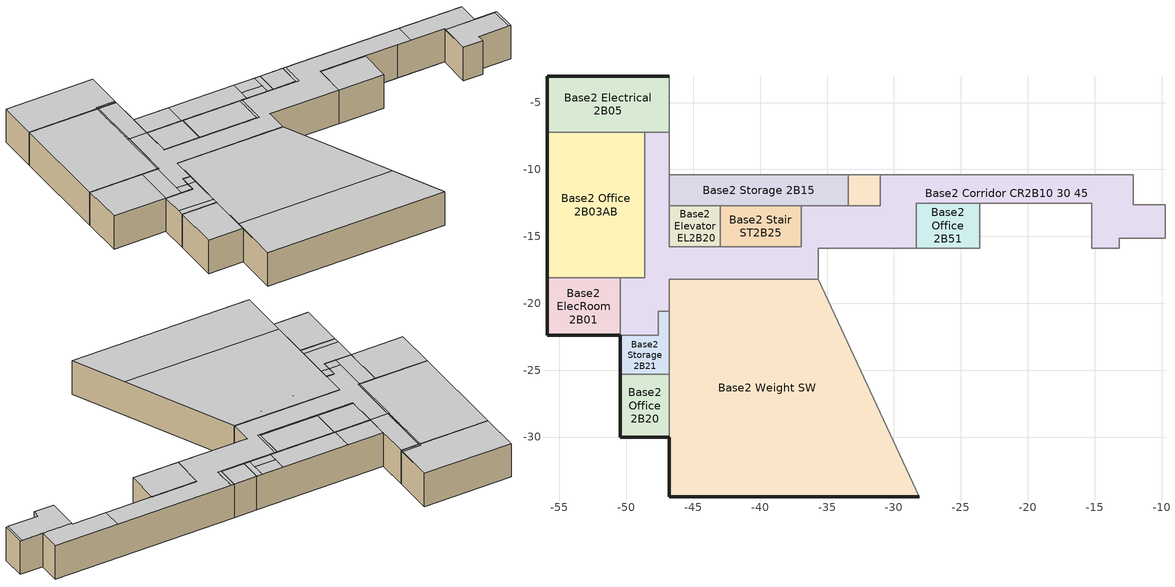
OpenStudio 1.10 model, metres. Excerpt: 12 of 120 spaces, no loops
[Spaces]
Base2 Weight SW
 floor adiabatic (Interior Floor): -35.64,-18.21 -28.11,-34.45 -46.79,-34.45 -46.79,-18.21 z-8.23
 wall to Base2 Weight 2B55 1B50: -28.11,-34.45 -35.64,-18.21 z-8.23:-4.5
 wall ground (Surface 3 C-Factor Construction): -46.79,-34.45 -28.11,-34.45 z-8.23:-4.5
 wall ground (Surface 4 C-Factor Construction): -46.79,-30.02 -46.79,-34.45 z-8.23:-4.5
 wall to Base2 Office 2B20: -46.79,-25.3 -46.79,-30.02 z-8.23:-4.5
 wall to Base2 Storage 2B21: -46.79,-20.6 -46.79,-25.3 z-8.23:-4.5
 wall to Base2 Corridor CR2B10 30 45: -35.64,-18.21 -46.79,-18.21 -46.79,-20.6 z-8.23:-4.5
 ceiling to Base1 LockerPlayer 1B23 1B25 1B26 RR1B15: -30.56,-29.16 -35.64,-18.21 -46.79,-18.21 -46.79,-29.16 z-4.5
 ceiling to Base1 Restroom 1B21 1B28 RR1B22 RR1B27: -28.11,-34.45 -30.56,-29.16 -46.79,-29.16 -46.79,-34.45 z-4.5
 ceiling to Base1 Corridor CR1B05 25 55: -41.14,-19.54 -41.14,-18.21 -42.68,-18.21 -42.68,-19.54 z-4.5; -36.93,-18.93 -36.93,-18.21 -38.91,-18.21 -38.91,-18.93 z-4.5
Base2 Office 2B20
 floor adiabatic (Interior Floor): -46.79,-25.3 -46.79,-30.02 -50.44,-30.02 -50.44,-25.3 z-8.23
 wall ground (Surface 45 C-Factor Construction): -50.44,-25.3 -50.44,-30.02 z-8.23:-4.5
 wall to Base2 Storage 2B21: -46.79,-25.3 -50.44,-25.3 z-8.23:-4.5
 wall ground (Surface 48 C-Factor Construction): -50.44,-30.02 -46.79,-30.02 z-8.23:-4.5
 ceiling to Base1 Vestibule 1B20: -46.79,-30.02 -46.79,-25.3 -50.44,-25.3 -50.44,-30.02 z-4.5
Base2 Storage 2B21
 floor adiabatic (Interior Floor): -46.79,-20.6 -46.79,-25.3 -50.44,-25.3 -50.44,-22.4 -47.61,-22.4 -47.61,-20.6 z-8.23
 wall ground (Surface 62 C-Factor Construction): -50.44,-22.4 -50.44,-25.3 z-8.23:-4.5
 wall to Base2 Corridor CR2B10 30 45: -46.79,-20.6 -47.61,-20.6 -47.61,-22.4 -50.44,-22.4 z-8.23:-4.5
 ceiling to Base1 Vestibule 1B20: -46.79,-25.3 -46.79,-24.73 -50.44,-24.73 -50.44,-25.3 z-4.5
 ceiling to Base1 Corridor CR1B05 25 55: -46.79,-21.53 -46.79,-20.6 -47.61,-20.6 -47.61,-21.53 z-4.5
 ceiling to Base1 Vestibule W: -46.79,-24.73 -46.79,-21.53 -47.61,-21.53 -47.61,-22.4 -50.44,-22.4 -50.44,-24.73 z-4.5
Base2 ElecRoom 2B01
 floor adiabatic (Interior Floor): -50.44,-18.08 -50.44,-22.4 -55.93,-22.4 -55.93,-18.08 z-8.23
 wall to Base2 Office 2B03AB: -50.44,-18.08 -55.93,-18.08 z-8.23:-4.5
 wall to Base2 Corridor CR2B10 30 45: -50.44,-22.4 -50.44,-18.08 z-8.23:-4.5
 wall ground (Surface 70 C-Factor Construction): -55.93,-22.4 -50.44,-22.4 z-8.23:-4.5
 wall ground (Surface 71 C-Factor Construction): -55.93,-18.08 -55.93,-22.4 z-8.23:-4.5
 ceiling to Base1 Storage 1B06: -50.44,-22.4 -50.44,-18.08 -55.93,-18.08 -55.93,-22.4 z-4.5
Base2 Corridor CR2B10 30 45
 floor adiabatic (Interior Floor): -46.79,-7.23 -46.79,-15.79 -36.95,-15.79 -36.95,-12.73 -31.02,-12.73 -31.02,-10.39 -12.12,-10.39 -12.12,-12.63 -9.74,-12.63 -9.74,-15.15 -13.16,-15.15 -13.16,-15.9 -15.21,-15.9 -15.21,-12.51 -28.35,-12.51 -28.35,-15.9 -35.64,-15.9 -35.64,-18.21 -46.79,-18.21 -46.79,-20.6 -47.61,-20.6 -47.61,-22.4 -50.44,-22.4 -50.44,-18.08 -48.64,-18.08 -48.64,-7.23 z-8.23
 wall to Base2 Weight 2B55 1B50: -15.21,-15.9 -13.16,-15.9 / -35.64,-18.21 -35.64,-15.9 -28.35,-15.9 z-8.23:-4.5
 wall to Base2 Break 2B54: -20.12,-12.51 -15.21,-12.51 -15.21,-15.9 z-8.23:-4.5
 wall to Base2 Office 2B53: -23.6,-12.51 -20.12,-12.51 z-8.23:-4.5
 wall to Base2 Office 2B51: -28.35,-15.9 -28.35,-12.51 -23.6,-12.51 z-8.23:-4.5
 wall to Base2 Office 2B03AB: -48.64,-7.23 -48.64,-18.08 -50.44,-18.08 z-8.23:-4.5
 wall to Base2 Electrical 2B05: -46.79,-7.23 -48.64,-7.23 z-8.23:-4.5
 wall to Base2 Storage Perimeter N: -46.79,-10.39 -46.79,-7.23 / -12.12,-10.39 -31.02,-10.39 z-8.23:-4.5
 wall to Base2 Storage 2B15: -46.79,-12.73 -46.79,-10.39 / -33.43,-12.73 -36.95,-12.73 z-8.23:-4.5
 wall to Base2 Elevator EL2B20: -42.98,-15.79 -46.79,-15.79 -46.79,-12.73 z-8.23:-4.5
 wall to Base2 Stair ST2B25: -36.95,-12.73 -36.95,-15.79 -42.98,-15.79 z-8.23:-4.5
 wall to Base2 Elevator EL2B45: -31.02,-10.39 -31.02,-12.73 -33.43,-12.73 z-8.23:-4.5
 wall to Base2 Electrical 2B70: -9.74,-12.63 -12.12,-12.63 -12.12,-10.39 z-8.23:-4.5
 wall to Base2 MechRoom 2B75: -9.74,-15.15 -9.74,-12.63 z-8.23:-4.5
 wall to Base2 Restroom 2B55: -13.16,-15.9 -13.16,-15.15 -9.74,-15.15 z-8.23:-4.5
 ceiling to Base1 Restroom RR1B30: -46.79,-12.74 -46.79,-7.23 -48.64,-7.23 -48.64,-12.74 z-4.5
 ceiling to Base1 Stair ST1B65: -11.97,-12.67 -11.97,-12.63 -12.12,-12.63 -12.12,-10.39 -18.72,-10.39 -18.72,-12.51 -15.21,-12.51 -15.21,-12.67 z-4.5
 ceiling to Base1 Vestibule W: -47.61,-22.4 -47.61,-21.53 -48.79,-21.53 -48.79,-22.4 z-4.5
 ceiling to Base1 Corridor CR1B60 80 85: -13.16,-15.9 -13.16,-15.15 -9.98,-15.15 -9.98,-12.67 -15.21,-12.67 -15.21,-15.9 z-4.5
 ceiling to Base1 Elevator EL1B20: -43.06,-15.84 -43.06,-15.79 -46.79,-15.79 -46.79,-15.84 z-4.5
 ceiling to Base1 Stair ST1B25: -36.73,-15.84 -36.73,-12.74 -36.95,-12.74 -36.95,-15.79 -43.06,-15.79 -43.06,-15.84 z-4.5
 ceiling to Base1 Corridor CR1B05 25 55: -47.61,-21.53 -47.61,-20.6 -46.79,-20.6 -46.79,-18.21 -35.64,-18.21 -35.64,-15.9 -28.35,-15.9 -28.35,-12.51 -18.72,-12.51 -18.72,-10.39 -30.71,-10.39 -30.71,-12.75 -34.01,-12.75 -34.01,-12.73 -36.22,-12.73 -36.73,-12.74 -36.73,-15.84 -46.79,-15.84 -46.79,-12.74 -48.64,-12.74 -48.64,-18.08 -48.79,-18.08 -48.79,-21.53 z-4.5
 ceiling to Base1 Lounge 1B70: -9.98,-12.67 -9.98,-12.63 -11.97,-12.63 -11.97,-12.67 z-4.5
 ceiling to Base1 Elevator EL1B45: -30.71,-12.75 -30.71,-10.39 -31.02,-10.39 -31.02,-12.73 -34.01,-12.73 -34.01,-12.75 z-4.5
 ceiling to Base1 LockerPlayer 1B75 82-84: -9.74,-15.15 -9.74,-12.63 -9.98,-12.63 -9.98,-15.15 z-4.5
 ceiling to Base1 Storage 1B06: -48.79,-22.4 -48.79,-18.08 -50.44,-18.08 -50.44,-22.4 z-4.5
Base2 Office 2B03AB
 floor adiabatic (Interior Floor): -48.64,-7.23 -48.64,-18.08 -55.93,-18.08 -55.93,-7.23 z-8.23
 wall ground (Surface 143 C-Factor Construction): -55.93,-7.23 -55.93,-18.08 z-8.23:-4.5
 wall to Base2 Electrical 2B05: -48.64,-7.23 -55.93,-7.23 z-8.23:-4.5
 ceiling to Base1 Corridor CR1B05 25 55: -48.64,-18.08 -48.64,-12.74 -48.79,-12.74 -48.79,-18.08 z-4.5
 ceiling to Base1 Storage 1B06: -48.79,-18.08 -48.79,-7.23 -55.93,-7.23 -55.93,-18.08 z-4.5
 ceiling to Base1 Restroom RR1B30: -48.64,-12.74 -48.64,-7.23 -48.79,-7.23 -48.79,-12.74 z-4.5
Base2 Office 2B51
 floor adiabatic (Interior Floor): -23.6,-12.51 -23.6,-15.9 -28.35,-15.9 -28.35,-12.51 z-8.23
 wall to Base2 Office 2B53: -23.6,-15.9 -23.6,-12.51 z-8.23:-4.5
 wall to Base2 Weight 2B55 1B50: -28.35,-15.9 -23.6,-15.9 z-8.23:-4.5
 ceiling to Base1 Corridor CR1B05 25 55: -23.6,-15.9 -23.6,-12.51 -28.35,-12.51 -28.35,-15.9 z-4.5
Base2 Elevator EL2B20
 floor adiabatic (Interior Floor): -42.98,-12.73 -42.98,-15.79 -46.79,-15.79 -46.79,-12.73 z-8.23
 wall to Base2 Storage 2B15: -42.98,-12.73 -46.79,-12.73 z-8.23:-4.5
 wall to Base2 Stair ST2B25: -42.98,-15.79 -42.98,-12.73 z-8.23:-4.5
 ceiling to Base1 LockerOther 1B30: -43.06,-12.74 -42.98,-12.74 -42.98,-12.73 -43.06,-12.73 z-4.5
 ceiling to Base1 Elevator EL1B20: -43.06,-15.79 -43.06,-12.74 -46.79,-12.74 -46.79,-15.79 z-4.5
 ceiling to Base1 Stair ST1B25: -42.98,-15.79 -42.98,-12.74 -43.06,-12.74 -43.06,-15.79 z-4.5
 ceiling to Base1 Restroom RR1B30: -43.06,-12.74 -43.06,-12.73 -46.79,-12.73 -46.79,-12.74 z-4.5
Base2 Stair ST2B25
 floor adiabatic (Interior Floor): -42.98,-12.73 -36.95,-12.73 -36.95,-15.79 -42.98,-15.79 z-8.23
 wall to Base2 Storage 2B15: -36.95,-12.73 -42.98,-12.73 z-8.23:-4.5
 ceiling to Base1 LockerOther 1B30: -42.98,-12.74 -36.95,-12.74 -36.95,-12.73 -42.98,-12.73 z-4.5
 ceiling to Base1 Stair ST1B25: -36.95,-15.79 -36.95,-12.74 -42.98,-12.74 -42.98,-15.79 z-4.5
Base2 Storage 2B15
 floor adiabatic (Interior Floor): -33.43,-10.39 -33.43,-12.73 -46.79,-12.73 -46.79,-10.39 z-8.23
 wall to Base2 Storage Perimeter N: -33.43,-10.39 -46.79,-10.39 z-8.23:-4.5
 wall to Base2 Elevator EL2B45: -33.43,-12.73 -33.43,-10.39 z-8.23:-4.5
 ceiling to Base1 LockerOther 1B30: -36.22,-12.73 -36.22,-10.39 -43.06,-10.39 -43.06,-12.73 z-4.5
 ceiling to Base1 Elevator EL1B45: -34.01,-12.73 -33.43,-12.73 -33.43,-10.39 -34.01,-10.39 z-4.5
 ceiling to Base1 Storage 1B38: -34.01,-11.76 -34.01,-10.39 -36.22,-10.39 -36.22,-11.76 z-4.5
 ceiling to Base1 Restroom RR1B30: -43.06,-12.73 -43.06,-10.39 -46.79,-10.39 -46.79,-12.73 z-4.5
 ceiling to Base1 Corridor CR1B05 25 55: -36.22,-12.73 -34.01,-12.73 -34.01,-11.76 -36.22,-11.76 z-4.5
Base2 Elevator EL2B45
 floor adiabatic (Interior Floor): -31.02,-10.39 -31.02,-12.73 -33.43,-12.73 -33.43,-10.39 z-8.23
 wall to Base2 Storage Perimeter N: -31.02,-10.39 -33.43,-10.39 z-8.23:-4.5
 ceiling to Base1 Elevator EL1B45: -31.02,-12.73 -31.02,-10.39 -33.43,-10.39 -33.43,-12.73 z-4.5
Base2 Electrical 2B05
 floor adiabatic (Interior Floor): -46.79,-3.05 -46.79,-7.23 -55.93,-7.23 -55.93,-3.05 z-8.23
 wall ground (Surface 218 C-Factor Construction): -55.93,-3.05 -55.93,-7.23 z-8.23:-4.5
 wall ground (Surface 219 C-Factor Construction): -46.79,-3.05 -55.93,-3.05 z-8.23:-4.5
 wall to Base2 Storage Perimeter N: -46.79,-7.23 -46.79,-3.05 z-8.23:-4.5
 ceiling to Base1 Storage 1B06: -48.79,-7.23 -48.79,-7 -46.79,-7 -46.79,-3.05 -55.93,-3.05 -55.93,-7.23 z-4.5
 ceiling to Base1 Restroom RR1B30: -46.79,-7.23 -46.79,-7 -48.79,-7 -48.79,-7.23 z-4.5
[Building]
Dal_Ward: North Axis {deg}=0; Default Construction Set=CU Dal Ward Existing Constructions
[ClimateZones]
Climate Zone Institution Name 1=ASHRAE; Climate Zone Document Name 1=ANSI/ASHRAE Standard 169; Climate Zone Document Year 1=2006; Climate Zone Institution Name 2=CEC; Climate Zone Document Name 2=California Climate Zone Descriptions; Climate Zone Document Year 2=1995
[Site]
Broomfield Jeffco  Boulder   S: Latitude {deg}=40.13; Longitude {deg}=-105.24; Time Zone {hr}=-7; Elevation {m}=1689
[SizingPeriod:DesignDay] Barometric Pressure {Pa}=83011; Sky Clearness=0; Rain Indicator=0; Snow Indicator=0; Day of Month=21; Daylight Saving Time Indicator=0; Dry-Bulb Temperature Range Modifier Type=DefaultMultipliers
Name | Maximum Dry-Bulb Temperature {C} | Daily Dry-Bulb Temperature Range {deltaC} | Humidity Indicating Conditions at Maximum Dry-Bulb {BasedOnField A3} | Wind Speed {m/s} | Wind Direction {deg} | Month | Day Type | Humidity Indicating Type | Solar Model Indicator | ASHRAE Taub | ASHRAE Taud
Denver Intl Ap Ann Clg .4% Condns DB=>MWB | 34.6 | 15.2 | 15.7 | 4.2 | 80 | 7 | SummerDesignDay | Wetbulb | ASHRAETau | 0.424 | 2.012
Denver Intl Ap Ann Clg .4% Condns WB=>MDB | 27.3 | 15.2 | 18.3 | 4.2 | 80 | 7 | SummerDesignDay | Wetbulb | ASHRAETau | 0.424 | 2.012
Denver Intl Ap Ann Clg .4% Condns Enth=>MDB | 27 | 15.2 | 58300 | 4.2 | 80 | 7 | SummerDesignDay | Enthalpy | ASHRAETau | 0.424 | 2.012
Denver Intl Ap Ann Clg .4% Condns DP=>MDB | 19.9 | 15.2 | 16 | 4.2 | 80 | 7 | SummerDesignDay | Dewpoint | ASHRAETau | 0.424 | 2.012
Denver Intl Ap Ann Htg Wind 99.6% Condns WS=>MCDB | 1.8 | 0 | 1.8 | 14.1 | 160 | 12 | WinterDesignDay | Wetbulb | ASHRAEClearSky
Denver Intl Ap Ann Hum_n 99.6% Condns DP=>MCDB | -11.7 | 0 | -21.5 | 3.3 | 160 | 12 | WinterDesignDay | Dewpoint | ASHRAEClearSky
Denver Intl Ap Ann Htg 99.6% Condns DB | -17.4 | 0 | -17.4 | 3.3 | 160 | 12 | WinterDesignDay | Wetbulb | ASHRAEClearSky
[Construction]
ExtSlabCarpet 4in ClimateZone 1-8: MAT-CC05 4 HW CONCRETE, CP02 CARPET PAD
Interior Floor: F16 Acoustic tile, F05 Ceiling air space resistance, M11 100mm lightweight concrete
Interior Wall: G01a 19mm gypsum board, F04 Wall air space resistance, G01a 19mm gypsum board
Interior Ceiling: M11 100mm lightweight concrete, F05 Ceiling air space resistance, F16 Acoustic tile
Interior Window: Clear 3mm
Interior Door; Interior Partition: G05 25mm wood
Dal Ward Existing Roof: Clay Roof Tile - Lightweight Concrete - 1 in. - 80 lb/ft3, Metal Decking, Steel Roof Joists with R-30 Batt Insulation, Gypsum Board - 5/8 in.
Dal Ward Existing Exterior Wall: Sandstone - 4 in. - 120 lb/ft3, Gypsum Board - 5/8 in., Extruded Polystyrene Insulation Board - 1 in., Steel-Framed - 8 in. Studs - 16 in. OC - R-19 Cavity Insulation, Gypsum Board - 5/8 in.
Dal Ward Existing Glazing - U-0.55/SHGC-0.35/VLT-0.44: Dal Ward Existing Glazing - U-0.55/SHGC-0.35/VLT-0.44
Dal Ward Existing Glazing - U-0.55/SHGC-0.55/VLT-0.70: Dal Ward Existing Glazing - U-0.55/SHGC-0.55/VLT-0.70
Dal Ward Existing Glazing - U-0.80/SHGC-0.55/VLT-0.70: Dal Ward Existing Glazing - U-0.80/SHGC-0.55/VLT-0.70
[Material]
Name | Roughness | Thickness {m} | Conductivity {W/m-K} | Density {kg/m3} | Specific Heat {J/kg-K} | Thermal Absorptance | Solar Absorptance | Visible Absorptance
MAT-CC05 4 HW CONCRETE | Rough | 0.1016 | 1.311 | 2240 | 836.8 | 0.9 | 0.85 | 0.85
Metal Decking | MediumSmooth | 0.0015 | 45.006 | 7680 | 418.4 | 0.9 | 0.6 | 0.6
F16 Acoustic tile | MediumSmooth | 0.0191 | 0.06 | 368 | 590 | 0.9 | 0.3 | 0.3
M11 100mm lightweight concrete | MediumRough | 0.1016 | 0.53 | 1280 | 840 | 0.9 | 0.5 | 0.5
G01a 19mm gypsum board | MediumSmooth | 0.019 | 0.16 | 800 | 1090 | 0.9 | 0.4 | 0.4
G05 25mm wood | MediumSmooth | 0.0254 | 0.15 | 608 | 1630 | 0.9 | 0.5 | 0.5
Clay Roof Tile - Lightweight Concrete - 1 in. - 80 lb/ft3 | MediumRough | 0.0254 | 0.53 | 1281.48 | 840
Gypsum Board - 5/8 in. | MediumSmooth | 0.015875 | 0.16 | 800 | 1090
Sandstone - 4 in. - 120 lb/ft3 | MediumRough | 0.1016 | 1.9 | 1922.22 | 790
Steel-Framed - 8 in. Studs - 16 in. OC - R-19 Cavity Insulation | Smooth | 0.2032 | 0.192299 | 69.5201 | 628.02
[Material:NoMass]
CP02 CARPET PAD: Roughness=Smooth; Thermal Resistance {m2-K/W}=0.1; Thermal Absorptance=0.9; Solar Absorptance=0.8; Visible Absorptance=0.8
[Material:AirGap]
Name | Thermal Resistance {m2-K/W}
F05 Ceiling air space resistance | 0.18
F04 Wall air space resistance | 0.15
Extruded Polystyrene Insulation Board - 1 in. | 0.880551
Steel Roof Joists with R-30 Batt Insulation | 2.64165
[WindowMaterial:Glazing]
Clear 3mm: Optical Data Type=SpectralAverage; Thickness {m}=0.003; Solar Transmittance at Normal Incidence=0.837; Front Side Solar Reflectance at Normal Incidence=0.075; Back Side Solar Reflectance at Normal Incidence=0; Visible Transmittance at Normal Incidence=0.898; Front Side Visible Reflectance at Normal Incidence=0.081; Back Side Visible Reflectance at Normal Incidence=0; Infrared Transmittance at Normal Incidence=0; Front Side Infrared Hemispherical Emissivity=0.84; Back Side Infrared Hemispherical Emissivity=0.84; Conductivity {W/m-K}=0.9; Dirt Correction Factor for Solar and Visible Transmittance=1; Solar Diffusing=No
[DefaultConstructionSet]
CU Dal Ward Existing Constructions: Default Exterior Surface Constructions=Default Surface Constructions 13; Default Interior Surface Constructions=Default Surface Constructions 14; Default Ground Contact Surface Constructions=Default Surface Constructions 15; Default Exterior SubSurface Constructions=Default Sub Surface Constructions 9; Default Interior SubSurface Constructions=Default Sub Surface Constructions 10; Interior Partition Construction=Interior Partition
[DefaultSurfaceConstructions]
Name | Floor Construction | Wall Construction | Roof Ceiling Construction
Default Surface Constructions 13 | ExtSlabCarpet 4in ClimateZone 1-8 | Dal Ward Existing Exterior Wall | Dal Ward Existing Roof
Default Surface Constructions 14 | Interior Floor | Interior Wall | Interior Ceiling
Default Surface Constructions 15 | ExtSlabCarpet 4in ClimateZone 1-8 | ExtSlabCarpet 4in ClimateZone 1-8 | ExtSlabCarpet 4in ClimateZone 1-8
[DefaultSubSurfaceConstructions]
Name | Fixed Window Construction | Operable Window Construction | Glass Door Construction | Tubular Daylight Dome Construction | Tubular Daylight Diffuser Construction | Door Construction
Default Sub Surface Constructions 9 | Dal Ward Existing Glazing - U-0.55/SHGC-0.55/VLT-0.70 | Dal Ward Existing Glazing - U-0.55/SHGC-0.35/VLT-0.44 | Dal Ward Existing Glazing - U-0.80/SHGC-0.55/VLT-0.70 | Interior Window | Interior Window
Default Sub Surface Constructions 10 | Interior Window | Interior Window |  |  |  | Interior Door
[WindowMaterial:SimpleGlazingSystem]
Name | U-Factor {W/m2-K} | Solar Heat Gain Coefficient | Visible Transmittance
Dal Ward Existing Glazing - U-0.80/SHGC-0.55/VLT-0.70 | 4.54261 | 0.55 | 0.7
Dal Ward Existing Glazing - U-0.55/SHGC-0.35/VLT-0.44 | 3.12304 | 0.35 | 0.44
Dal Ward Existing Glazing - U-0.55/SHGC-0.55/VLT-0.70 | 3.12304 | 0.55 | 0.7
[Construction:CfactorUndergroundWall] C-Factor {W/m2-K}=0.647322; Height {m}=8.2296
Surface 70 C-Factor Construction; Surface 71 C-Factor Construction; Surface 3 C-Factor Construction; Surface 4 C-Factor Construction; Surface 45 C-Factor Construction; Surface 48 C-Factor Construction; Surface 62 C-Factor Construction; Surface 143 C-Factor Construction; Surface 218 C-Factor Construction; Surface 219 C-Factor Construction
[BuildingStory]
Base2: Nominal Z Coordinate {m}=0; Nominal Floor to Floor Height {m}=3.7338
[Space] Building Story=Base2
Name | Space Type | Thermal Zone
Base2 Weight SW | 90.1-2007 - Dal_Ward - Weight - NoVentilation | Base2 Weight SW
Base2 Office 2B20 | 90.1-2007 - Dal_Ward - ClosedOffice - AHU-1 | Base2 Office 2B20 21
Base2 Storage 2B21 | 90.1-2007 - Dal_Ward - Storage - AHU-1 | Base2 Office 2B20 21
Base2 ElecRoom 2B01; Base2 Electrical 2B05 | 90.1-2007 - Dal_Ward - ElecRoom - AHU-1 - ExistingLPD | Base2 Office Perimeter W
Base2 Corridor CR2B10 30 45 | 90.1-2007 - Dal_Ward - Corridor - AHU-1 | Base2 Corridor
Base2 Office 2B03AB | 90.1-2007 - Dal_Ward - ClosedOffice - AHU-1 | Base2 Office Perimeter W
Base2 Office 2B51 | 90.1-2007 - Dal_Ward - ClosedOffice - AHU-1 | Base2 Office 2B51
Base2 Elevator EL2B20 |  | Base2 Elevator EL2B20
Base2 Stair ST2B25 | 90.1-2007 - Dal_Ward - Stair - AHU-1 - ExistingLPD | Base2 Corridor
Base2 Storage 2B15 | 90.1-2007 - Dal_Ward - Storage - AHU-1 - ExistingLPD | Base2 Storage 2B15
Base2 Elevator EL2B45 |  | Base2 Elevator EL2B45
[ThermalZone] Use Ideal Air Loads=No
Name | Thermostat
Base2 Corridor | Base2 Corridor Thermostat
Base2 Office Perimeter W | Base2 Office Perimeter W Thermostat
Base2 Office 2B20 21 | Base2 Office 2B20 21 Thermostat
Base2 Office 2B51 | Base2 Office 2B51 Thermostat
Base2 Elevator EL2B20; Base2 Elevator EL2B45
Base2 Weight SW | Base2 Weight SW Thermostat
Base2 Storage 2B15 | Base2 Storage 2B15 Thermostat
[Sizing:Zone] Zone Cooling Design Supply Air Temperature {C}=14; Zone Heating Design Supply Air Temperature {C}=40; Zone Cooling Design Supply Air Humidity Ratio {kg-H2O/kg-air}=0.0085; Zone Heating Design Supply Air Humidity Ratio {kg-H2O/kg-air}=0.008; Cooling Design Air Flow Method=DesignDay; Heating Design Air Flow Method=DesignDay
Base2 Elevator EL2B20; Base2 Elevator EL2B45
[People:Definition] Number of People Calculation Method=People/Area; Fraction Radiant=0.3
Name | People per Space Floor Area {person/m2}
90.1-2007 - Office - ClosedOffice People Definition | 0.0511286
90.1-2007 - Office - Corridor People Definition | 0.0107639
90.1-2007 - CU - Weight People Definition | 0.107639
[ElectricEquipment:Definition] Design Level Calculation Method=Watts/Area
Name | Watts per Space Floor Area {W/m2}
90.1-2007 - CU Office - ClosedOffice Electric Equipment Definition | 10.7639
90.1-2007 - Noresco - Corridor Electric Equipment Definition | 0
90.1-2007 - Noresco - ElecRoom Electric Equipment Definition | 53.8196
90.1-2007 - CU - Weight Electric Equipment Definition | 1.61459
[DefaultScheduleSet] Infiltration Schedule=Dal_Ward Infiltration Schedule
Name | Number of People Schedule | People Activity Level Schedule | Lighting Schedule | Electric Equipment Schedule | Gas Equipment Schedule
90.1-2007 - Dal_Ward - ElecRoom Schedule Set | Dal_Ward ElecRoom Occupancy Schedule | Dal_Ward Activity Schedule | Dal_Ward ElecRoom Lighting Schedule | Dal_Ward ElecRoom Equipment Schedule | Dal_Ward ElecRoom Equipment Schedule
90.1-2007 - Dal_Ward - Storage Schedule Set | Dal_Ward Storage Occupancy Schedule | Dal_Ward Activity Schedule | Dal_Ward Storage Lighting Schedule | Dal_Ward Storage Equipment Schedule | Dal_Ward Storage Equipment Schedule
90.1-2007 - Dal_Ward - Corridor Schedule Set | Dal_Ward Corridor Occupancy Schedule | Dal_Ward Activity Schedule | Dal_Ward Corridor Lighting Schedule | Dal_Ward Corridor Equipment Schedule | Dal_Ward Corridor Equipment Schedule
90.1-2007 - Dal_Ward - Stair Schedule Set | Dal_Ward Stair Occupancy Schedule | Dal_Ward Activity Schedule | Dal_Ward Stair Lighting Schedule | Dal_Ward Stair Equipment Schedule | Dal_Ward Stair Equipment Schedule
90.1-2007 - Dal_Ward - ClosedOffice Schedule Set | Dal_Ward ClosedOffice Occupancy Schedule | Dal_Ward Activity Schedule | Dal_Ward ClosedOffice Lighting Schedule | Dal_Ward ClosedOffice Equipment Schedule | Dal_Ward ClosedOffice Equipment Schedule
90.1-2007 - Dal_Ward - Weight Schedule Set | Dal_Ward Weight Occupancy Schedule | Dal_Ward Weight Activity Schedule | Dal_Ward Weight Lighting Schedule | Dal_Ward Weight Equipment Schedule | Dal_Ward Weight Equipment Schedule
[SpaceType]
Name | Default Schedule Set | Design Specification Outdoor Air Object | Standards Building Type | Standards Space Type
90.1-2007 - Dal_Ward - ClosedOffice - AHU-1 | 90.1-2007 - Dal_Ward - ClosedOffice Schedule Set | 90.1-2007 - CU - ClosedOffice Ventilation - AHU-1 | Office | ClosedOffice
90.1-2007 - Dal_Ward - Storage - AHU-1; 90.1-2007 - Dal_Ward - Storage - AHU-1 - ExistingLPD | 90.1-2007 - Dal_Ward - Storage Schedule Set | 90.1-2007 - Office - Storage Ventilation - AHU-1 | Office | Storage
90.1-2007 - Dal_Ward - Corridor - AHU-1 | 90.1-2007 - Dal_Ward - Corridor Schedule Set | 90.1-2007 - Office - Corridor Ventilation - AHU-1 | Office | Corridor
90.1-2007 - Dal_Ward - Weight - NoVentilation | 90.1-2007 - Dal_Ward - Weight Schedule Set | 90.1-2007 - CU - Weight Ventilation - NoVentilation | SmallHotel | Exercise
90.1-2007 - Dal_Ward - Stair - AHU-1 - ExistingLPD | 90.1-2007 - Dal_Ward - Stair Schedule Set | 90.1-2007 - Office - Stair Ventilation - AHU-1 | Office | Stair
90.1-2007 - Dal_Ward - ElecRoom - AHU-1 - ExistingLPD | 90.1-2007 - Dal_Ward - ElecRoom Schedule Set | 90.1-2007 - Office - Elec/MechRoom Ventilation - AHU-1 | Office | Elec/MechRoom
[People]
Name | People Definition | Space or SpaceType
90.1-2007 - Office - ClosedOffice People 2 | 90.1-2007 - Office - ClosedOffice People Definition | 90.1-2007 - Dal_Ward - ClosedOffice - AHU-1
90.1-2007 - Office - Corridor People 7 | 90.1-2007 - Office - Corridor People Definition | 90.1-2007 - Dal_Ward - Corridor - AHU-1
90.1-2007 - PriSchl - Gym People 12 | 90.1-2007 - CU - Weight People Definition | 90.1-2007 - Dal_Ward - Weight - NoVentilation
[Lights]
Name | Lights Definition | Space or SpaceType
90.1-2007 - Office - ClosedOffice Lights 2 | 90.1-2007 - Dal_Ward - ClosedOffice - AHU-1 AppG ALC Lights Definition | 90.1-2007 - Dal_Ward - ClosedOffice - AHU-1
90.1-2007 - Office - Storage Lights 3 | 90.1-2007 - Dal_Ward - Storage - AHU-1 AppG ALC Lights Definition | 90.1-2007 - Dal_Ward - Storage - AHU-1
90.1-2007 - Office - Corridor Lights 7 | 90.1-2007 - Dal_Ward - Corridor - AHU-1 AppG ALC Lights Definition | 90.1-2007 - Dal_Ward - Corridor - AHU-1
90.1-2007 - CU - Training Lights 4 | 90.1-2007 - Dal_Ward - Weight - NoVentilation AppG ALC Lights Definition | 90.1-2007 - Dal_Ward - Weight - NoVentilation
90.1-2007 - Office - Stair Lights 5 | 90.1-2007 - Office - Stair Lights Definition - Existing | 90.1-2007 - Dal_Ward - Stair - AHU-1 - ExistingLPD
90.1-2007 - Office - Storage Lights 7 | 90.1-2007 - Office - Storage Lights Definition - Existing | 90.1-2007 - Dal_Ward - Storage - AHU-1 - ExistingLPD
90.1-2007 - Office - Elec/MechRoom Lights 8 | 90.1-2007 - Office - Elec/MechRoom Lights Definition - ElecRoom - Proposed | 90.1-2007 - Dal_Ward - ElecRoom - AHU-1 - ExistingLPD
[ElectricEquipment]
Name | Electric Equipment Definition | Space or SpaceType
90.1-2007 - Office - ClosedOffice Electric Equipment 2 | 90.1-2007 - CU Office - ClosedOffice Electric Equipment Definition | 90.1-2007 - Dal_Ward - ClosedOffice - AHU-1
90.1-2007 - Office - Corridor Electric Equipment 7 | 90.1-2007 - Noresco - Corridor Electric Equipment Definition | 90.1-2007 - Dal_Ward - Corridor - AHU-1
90.1-2007 - PriSchl - Gym Electric Equipment 10 | 90.1-2007 - CU - Weight Electric Equipment Definition | 90.1-2007 - Dal_Ward - Weight - NoVentilation
90.1-2007 - Office - Elec/MechRoom Electric Equipment 8 | 90.1-2007 - Noresco - ElecRoom Electric Equipment Definition | 90.1-2007 - Dal_Ward - ElecRoom - AHU-1 - ExistingLPD
[SpaceInfiltration:DesignFlowRate] Design Flow Rate Calculation Method=Flow/ExteriorArea; Flow per Exterior Surface Area {m3/s-m2}=0.000226568
90.1-2007 - Office - ClosedOffice Infiltration 2: Space or SpaceType=90.1-2007 - Dal_Ward - ClosedOffice - AHU-1
90.1-2007 - Office - Storage Infiltration 3: Space or SpaceType=90.1-2007 - Dal_Ward - Storage - AHU-1
90.1-2007 - Office - Corridor Infiltration 3: Space or SpaceType=90.1-2007 - Dal_Ward - Corridor - AHU-1; Air Changes per Hour {1/hr}=0; Constant Term Coefficient=1
90.1-2007 - CU - Weight Infiltration 3: Space or SpaceType=90.1-2007 - Dal_Ward - Weight - NoVentilation
90.1-2007 - Office - Stair Infiltration 5: Space or SpaceType=90.1-2007 - Dal_Ward - Stair - AHU-1 - ExistingLPD
90.1-2007 - Office - Storage Infiltration 7: Space or SpaceType=90.1-2007 - Dal_Ward - Storage - AHU-1 - ExistingLPD
90.1-2007 - Office - ElecRoom Infiltration 4: Space or SpaceType=90.1-2007 - Dal_Ward - ElecRoom - AHU-1 - ExistingLPD
[DesignSpecification:OutdoorAir] Outdoor Air Method=Sum
Name | Outdoor Air Flow per Person {m3/s-person} | Outdoor Air Flow per Floor Area {m3/s-m2} | Outdoor Air Flow Rate {m3/s}
90.1-2007 - CU - ClosedOffice Ventilation - AHU-1 | 0.00412828 | 0.000533238
90.1-2007 - Office - Storage Ventilation - AHU-1; 90.1-2007 - Office - Elec/MechRoom Ventilation - AHU-1 |  | 0.00106648
90.1-2007 - Office - Corridor Ventilation - AHU-1; 90.1-2007 - Office - Stair Ventilation - AHU-1 |  | 0.000533238
90.1-2007 - CU - Weight Ventilation - NoVentilation | 0 | 0 | 0
[Exterior:Lights:Definition]
Dal_Ward Exterior Lights Definition: Design Level {W}=1568
[Exterior:Lights]
Dal_Ward Exterior Lights: Exterior Lights Definition=Dal_Ward Exterior Lights Definition; Schedule=Always On Discrete; Control Option=AstronomicalClock
[Lights:Definition] Design Level Calculation Method=Watts/Area
Name | Watts per Space Floor Area {W/m2}
90.1-2007 - Office - Stair Lights Definition - Existing | 7.31946
90.1-2007 - Office - Storage Lights Definition - Existing | 4.19793
90.1-2007 - Office - Elec/MechRoom Lights Definition - ElecRoom - Proposed | 4.52084
90.1-2007 - Dal_Ward - Weight - NoVentilation AppG ALC Lights Definition | 3.58438
90.1-2007 - Dal_Ward - Storage - AHU-1 AppG ALC Lights Definition | 6.00626
90.1-2007 - Dal_Ward - ClosedOffice - AHU-1 AppG ALC Lights Definition | 4.74688
90.1-2007 - Dal_Ward - Corridor - AHU-1 AppG ALC Lights Definition | 5.23126
[ThermostatSetpoint:DualSetpoint] Cooling Setpoint Temperature Schedule=Dal_Ward Cooling Setpoint Schedule
Name | Heating Setpoint Temperature Schedule
Base2 Office Perimeter W Thermostat; Base2 Corridor Thermostat; Base2 Storage 2B15 Thermostat; Base2 Office 2B51 Thermostat; Base2 Office 2B20 21 Thermostat | Dal_Ward Heating Setpoint Schedule
Base2 Weight SW Thermostat | Dal_Ward No Heating Setpoint Schedule
[EvaporativeCooler:Direct:ResearchSpecial] Cooler Effectiveness=0.9; Primary Air Design Flow Rate {m3/s}=Autosize; Drift Loss Fraction=0; Blowdown Concentration Ratio=3; Water Pump Power Sizing Factor {W/(m3/s)}=0.1
Name | Availability Schedule | Recirculating Water Pump Power Consumption {W}
Air Loop HVAC AHU-1_VAV Direct Evaporative Cooler | Dal_Ward Air Loop HVAC AHU-1_VAV Direct Evaporative Cooler Schedule | 572.6
Air Loop HVAC AHU-2_VAV Direct Evaporative Cooler | Dal_Ward Air Loop HVAC AHU-2_VAV Direct Evaporative Cooler Schedule | 161.5
Air Loop HVAC AHU-3_VAV Direct Evaporative Cooler | Dal_Ward Air Loop HVAC AHU-3_VAV Direct Evaporative Cooler Schedule | 141
Air Loop HVAC AHU-4_VAV Direct Evaporative Cooler | Dal_Ward Air Loop HVAC AHU-4_VAV Direct Evaporative Cooler Schedule | 106.2
[EvaporativeCooler:Indirect:ResearchSpecial] Cooler Maximum Effectiveness=0.65; Secondary Fan Total Efficiency=0.6; Secondary Fan Delta Pressure {Pa}=124.6; Dewpoint Effectiveness Factor=0.9; Drift Loss Fraction=0; Blowdown Concentration Ratio=3; Water Pump Power Sizing Factor {W/(m3/s)}=0.1; Secondary Air Flow Scaling Factor=1
Name | Availability Schedule | Recirculating Water Pump Power Consumption {W}
Air Loop HVAC AHU-2_VAV Indirect Evaporative Cooler | Dal_Ward Air Loop HVAC AHU-2_VAV Indirect Evaporative Cooler Schedule | 4845
Air Loop HVAC AHU-4_VAV Indirect Evaporative Cooler | Dal_Ward Air Loop HVAC AHU-4_VAV Indirect Evaporative Cooler Schedule | 3186
[HeatExchanger:AirToAir:SensibleAndLatent]
Air Loop HVAC AHU-4_VAV ERV: Availability Schedule=Dal_Ward Air Loop HVAC AHU-4_VAV ERV Schedule; Nominal Supply Air Flow Rate {m3/s}=autosize; Sensible Effectiveness at 100% Heating Air Flow=0.6; Latent Effectiveness at 100% Heating Air Flow=0; Sensible Effectiveness at 75% Heating Air Flow=0.6; Latent Effectiveness at 75% Heating Air Flow=0; Sensible Effectiveness at 100% Cooling Air Flow=0.6; Latent Effectiveness at 100% Cooling Air Flow=0; Sensible Effectiveness at 75% Cooling Air Flow=0.6; Latent Effectiveness at 75% Cooling Air Flow=0; Nominal Electric Power {W}=828; Supply Air Outlet Temperature Control=Yes; Heat Exchanger Type=Rotary; Frost Control Type=None; Threshold Temperature {C}=1.7; Economizer Lockout=Yes
[OtherEquipment:Definition] Design Level Calculation Method=EquipmentLevel
Name | Design Level {W}
Base2 Office Perimeter W AHU Winter Design Day Load Definition | -1887.79
Base2 Corridor AHU Winter Design Day Load Definition | -471.947
Base2 Storage 2B15 AHU Winter Design Day Load Definition | -3932.9
Base2 Office 2B51 AHU Winter Design Day Load Definition | -412.954
Base2 Office 2B20 21 AHU Winter Design Day Load Definition | -259.571
[OtherEquipment]
Name | Other Equipment Definition | Space or SpaceType | Schedule
Base2 Office Perimeter W AHU Winter Design Day Load | Base2 Office Perimeter W AHU Winter Design Day Load Definition | Base2 Office 2B03AB | Dal_Ward Base2 Office Perimeter W AHU Winter Design Day Load Schedule
Base2 Corridor AHU Winter Design Day Load | Base2 Corridor AHU Winter Design Day Load Definition | Base2 Corridor CR2B10 30 45 | Dal_Ward Base2 Corridor AHU Winter Design Day Load Schedule
Base2 Storage 2B15 AHU Winter Design Day Load | Base2 Storage 2B15 AHU Winter Design Day Load Definition | Base2 Storage 2B15 | Dal_Ward Base2 Storage 2B15 AHU Winter Design Day Load Schedule
Base2 Office 2B51 AHU Winter Design Day Load | Base2 Office 2B51 AHU Winter Design Day Load Definition | Base2 Office 2B51 | Dal_Ward Base2 Office 2B51 AHU Winter Design Day Load Schedule
Base2 Office 2B20 21 AHU Winter Design Day Load | Base2 Office 2B20 21 AHU Winter Design Day Load Definition | Base2 Office 2B20 | Dal_Ward Base2 Office 2B20 21 AHU Winter Design Day Load Schedule
[Schedule:Ruleset]
Name | Default Day Schedule | Summer Design Day Schedule | Winter Design Day Schedule
Dal_Ward Corridor Occupancy Schedule | Dal_Ward Corridor Occupancy Schedule Weekday | Dal_Ward Corridor Occupancy Schedule Summer Design Day | Dal_Ward Corridor Occupancy Schedule Winter Design Day
Dal_Ward Corridor Lighting Schedule | Dal_Ward Corridor Lighting Schedule Weekday | Dal_Ward Corridor Lighting Schedule Summer Design Day | Dal_Ward Corridor Lighting Schedule Winter Design Day
Dal_Ward Corridor Equipment Schedule | Dal_Ward Corridor Equipment Schedule AllDays | Dal_Ward Corridor Equipment Schedule Summer Design Day | Dal_Ward Corridor Equipment Schedule Winter Design Day
Dal_Ward Stair Occupancy Schedule | Dal_Ward Stair Occupancy Schedule Weekday | Dal_Ward Stair Occupancy Schedule Summer Design Day | Dal_Ward Stair Occupancy Schedule Winter Design Day
Dal_Ward Stair Lighting Schedule | Dal_Ward Stair Lighting Schedule AllDays | Dal_Ward Stair Lighting Schedule Summer Design Day | Dal_Ward Stair Lighting Schedule Winter Design Day
Dal_Ward Stair Equipment Schedule | Dal_Ward Stair Equipment Schedule AllDays | Dal_Ward Stair Equipment Schedule Summer Design Day | Dal_Ward Stair Equipment Schedule Winter Design Day
Dal_Ward ElecRoom Occupancy Schedule | Dal_Ward ElecRoom Occupancy Schedule AllDays | Dal_Ward ElecRoom Occupancy Schedule Summer Design Day | Dal_Ward ElecRoom Occupancy Schedule Winter Design Day
Dal_Ward ElecRoom Lighting Schedule | Dal_Ward ElecRoom Lighting Schedule AllDays | Dal_Ward ElecRoom Lighting Schedule Summer Design Day | Dal_Ward ElecRoom Lighting Schedule Winter Design Day
Dal_Ward ElecRoom Equipment Schedule | Dal_Ward ElecRoom Equipment Schedule AllDays | Dal_Ward ElecRoom Equipment Schedule Summer Design Day | Dal_Ward ElecRoom Equipment Schedule Winter Design Day
Dal_Ward Storage Occupancy Schedule | Dal_Ward Storage Occupancy Schedule AllDays | Dal_Ward Storage Occupancy Schedule Summer Design Day | Dal_Ward Storage Occupancy Schedule Winter Design Day
Dal_Ward Storage Lighting Schedule | Dal_Ward Storage Lighting Schedule AllDays | Dal_Ward Storage Lighting Schedule Summer Design Day | Dal_Ward Storage Lighting Schedule Winter Design Day
Dal_Ward Storage Equipment Schedule | Dal_Ward Storage Equipment Schedule AllDays | Dal_Ward Storage Equipment Schedule Summer Design Day | Dal_Ward Storage Equipment Schedule Winter Design Day
Dal_Ward ClosedOffice Occupancy Schedule | Dal_Ward ClosedOffice Occupancy Schedule Weekday | Dal_Ward ClosedOffice Occupancy Schedule Summer Design Day | Dal_Ward ClosedOffice Occupancy Schedule Winter Design Day
Dal_Ward ClosedOffice Lighting Schedule | Dal_Ward ClosedOffice Lighting Schedule Weekday | Dal_Ward ClosedOffice Lighting Schedule Summer Design Day | Dal_Ward ClosedOffice Lighting Schedule Winter Design Day
Dal_Ward ClosedOffice Equipment Schedule | Dal_Ward ClosedOffice Equipment Schedule Weekday | Dal_Ward ClosedOffice Equipment Schedule Summer Design Day | Dal_Ward ClosedOffice Equipment Schedule Winter Design Day
Dal_Ward Weight Occupancy Schedule | Dal_Ward Weight Occupancy Schedule OnDays | Dal_Ward Weight Occupancy Schedule Summer Design Day | Dal_Ward Weight Occupancy Schedule Winter Design Day
Dal_Ward Weight Lighting Schedule | Dal_Ward Weight Lighting Schedule OnDays | Dal_Ward Weight Lighting Schedule Summer Design Day | Dal_Ward Weight Lighting Schedule Winter Design Day
Dal_Ward Weight Equipment Schedule | Dal_Ward Weight Equipment Schedule OnDays | Dal_Ward Weight Equipment Schedule Summer Design Day | Dal_Ward Weight Equipment Schedule Winter Design Day
Dal_Ward Weight Activity Schedule | Dal_Ward Weight Activity Schedule AllDays
Dal_Ward Infiltration Schedule | Dal_Ward Infiltration Schedule OnDays | Dal_Ward Infiltration Schedule Summer Design Day | Dal_Ward Infiltration Schedule Winter Design Day
Dal_Ward Heating Setpoint Schedule | Dal_Ward Heating Setpoint Schedule OnDays | Dal_Ward Heating Setpoint Schedule Summer Design Day | Dal_Ward Heating Setpoint Schedule Winter Design Day
Dal_Ward Cooling Setpoint Schedule | Dal_Ward Cooling Setpoint Schedule OnDays | Dal_Ward Cooling Setpoint Schedule Summer Design Day | Dal_Ward Cooling Setpoint Schedule Winter Design Day
Dal_Ward No Heating Setpoint Schedule | Dal_Ward No Heating Setpoint Schedule All Days
Dal_Ward Activity Schedule | Dal_Ward Activity Schedule AllDays
Dal_Ward Base2 Office Perimeter W AHU Winter Design Day Load Schedule | Dal_Ward HVAC Schedule OnDays 5 | Dal_Ward HVAC Schedule Summer Design Day 5 | Dal_Ward HVAC Schedule Winter Design Day 5
Dal_Ward Base2 Corridor AHU Winter Design Day Load Schedule | Dal_Ward HVAC Schedule OnDays 16 | Dal_Ward HVAC Schedule Summer Design Day 16 | Dal_Ward HVAC Schedule Winter Design Day 16
Dal_Ward Base2 Storage 2B15 AHU Winter Design Day Load Schedule | Dal_Ward HVAC Schedule OnDays 31 | Dal_Ward HVAC Schedule Summer Design Day 31 | Dal_Ward HVAC Schedule Winter Design Day 31
Dal_Ward Base2 Office 2B51 AHU Winter Design Day Load Schedule | Dal_Ward HVAC Schedule OnDays 35 | Dal_Ward HVAC Schedule Summer Design Day 35 | Dal_Ward HVAC Schedule Winter Design Day 35
Dal_Ward Base2 Office 2B20 21 AHU Winter Design Day Load Schedule | Dal_Ward HVAC Schedule OnDays 37 | Dal_Ward HVAC Schedule Summer Design Day 37 | Dal_Ward HVAC Schedule Winter Design Day 37
[Schedule:Day]
Dal_Ward Corridor Occupancy Schedule Weekday; Dal_Ward Stair Occupancy Schedule Weekday; Dal_Ward ClosedOffice Occupancy Schedule Weekday: 7, 0, 0, 17, 0, 0.5, 21, 0, 0.3, 24, 0, 0
Dal_Ward Corridor Occupancy Schedule Winter Design Day; Dal_Ward Corridor Occupancy Schedule Sunday; Dal_Ward Corridor Lighting Schedule Winter Design Day; Dal_Ward Corridor Equipment Schedule Winter Design Day; Dal_Ward Stair Occupancy Schedule Winter Design Day; Dal_Ward Stair Occupancy Schedule Sunday; Dal_Ward Stair Lighting Schedule Winter Design Day; Dal_Ward Stair Equipment Schedule Winter Design Day; Dal_Ward ElecRoom Occupancy Schedule Winter Design Day; Dal_Ward ElecRoom Lighting Schedule Winter Design Day; Dal_Ward ElecRoom Equipment Schedule Winter Design Day; Dal_Ward Storage Occupancy Schedule Winter Design Day; Dal_Ward Storage Lighting Schedule Winter Design Day; Dal_Ward Storage Equipment Schedule Winter Design Day; Dal_Ward ClosedOffice Occupancy Schedule Winter Design Day; Dal_Ward ClosedOffice Occupancy Schedule Sunday; Dal_Ward ClosedOffice Lighting Schedule Winter Design Day; Dal_Ward ClosedOffice Equipment Schedule Winter Design Day; Dal_Ward Weight Occupancy Schedule Winter Design Day; Dal_Ward Weight Occupancy Schedule Sunday; Dal_Ward Weight Lighting Schedule Winter Design Day; Dal_Ward Weight Equipment Schedule Winter Design Day; Dal_Ward HVAC Schedule Sunday 5; Dal_Ward HVAC Schedule Sunday 16; Dal_Ward HVAC Schedule Sunday 31; Dal_Ward HVAC Schedule Sunday 35; Dal_Ward HVAC Schedule Sunday 37: 24, 0, 0
Dal_Ward Corridor Occupancy Schedule Summer Design Day; Dal_Ward Stair Occupancy Schedule Summer Design Day; Dal_Ward ClosedOffice Occupancy Schedule Summer Design Day: 7, 0, 0, 21, 0, 1, 24, 0, 0
Dal_Ward Corridor Occupancy Schedule Saturday; Dal_Ward Stair Occupancy Schedule Saturday; Dal_Ward ClosedOffice Occupancy Schedule Saturday: 7, 0, 0, 17, 0, 0.3, 24, 0, 0
Dal_Ward Corridor Lighting Schedule Weekday: 6, 0, 0.02, 24, 0, 0.02
Dal_Ward Corridor Lighting Schedule Summer Design Day; Dal_Ward Corridor Equipment Schedule AllDays; Dal_Ward Corridor Equipment Schedule Summer Design Day; Dal_Ward Stair Lighting Schedule AllDays; Dal_Ward Stair Lighting Schedule Summer Design Day; Dal_Ward Stair Equipment Schedule AllDays; Dal_Ward Stair Equipment Schedule Summer Design Day; Dal_Ward ElecRoom Lighting Schedule Summer Design Day; Dal_Ward ElecRoom Equipment Schedule Summer Design Day; Dal_Ward Storage Lighting Schedule Summer Design Day; Dal_Ward Storage Equipment Schedule Summer Design Day; Dal_Ward ClosedOffice Lighting Schedule Summer Design Day; Dal_Ward ClosedOffice Equipment Schedule Summer Design Day; Dal_Ward Weight Lighting Schedule Summer Design Day; Dal_Ward Weight Equipment Schedule Summer Design Day: 24, 0, 1
Dal_Ward Corridor Lighting Schedule Saturday: 7, 0, 0.02, 20, 0, 0.9, 24, 0, 0.02
Dal_Ward Corridor Lighting Schedule Sunday; Dal_Ward ClosedOffice Lighting Schedule Sunday; Dal_Ward Weight Lighting Schedule Sunday: 24, 0, 0.02
Dal_Ward ElecRoom Occupancy Schedule AllDays; Dal_Ward Storage Occupancy Schedule AllDays: 8, 0, 0, 9, 0, 0.3, 12, 0, 0.95, 13, 0, 0.5, 17, 0, 0.95, 18, 0, 0.3, 24, 0, 0
Dal_Ward ElecRoom Occupancy Schedule Summer Design Day; Dal_Ward Storage Occupancy Schedule Summer Design Day: 8, 0, 0, 18, 0, 1, 24, 0, 0
Dal_Ward ElecRoom Lighting Schedule AllDays; Dal_Ward Storage Lighting Schedule AllDays: 7, 0, 0.02, 9, 0, 0.35, 17, 0, 0.9, 18, 0, 0.35, 19, 0, 0.1, 24, 0, 0.02
Dal_Ward ElecRoom Equipment Schedule AllDays: 8, 0, 0.175, 17, 0, 0.45, 18, 0, 0.3, 24, 0, 0.175
Dal_Ward Storage Equipment Schedule AllDays: 24, 0, 0.5
Dal_Ward ClosedOffice Lighting Schedule Weekday: 6, 0, 0.02, 8, 0, 0.1, 17, 0, 0.75, 21, 0, 0.4, 24, 0, 0.02
Dal_Ward ClosedOffice Lighting Schedule Saturday: 7, 0, 0.02, 8, 0, 0.25, 17, 0, 0.5, 24, 0, 0.02
Dal_Ward ClosedOffice Equipment Schedule Weekday: 7, 0, 0.1, 17, 0, 0.7, 21, 0, 0.5, 24, 0, 0.1
Dal_Ward ClosedOffice Equipment Schedule Saturday: 7, 0, 0.1, 17, 0, 0.35, 24, 0, 0.1
Dal_Ward ClosedOffice Equipment Schedule Sunday: 24, 0, 0.1
Dal_Ward Weight Occupancy Schedule OnDays: 7, 0, 0, 9, 0, 0.7, 17, 0, 0.4, 20, 0, 0.8, 22, 0, 0.2, 24, 0, 0
Dal_Ward Weight Occupancy Schedule Summer Design Day: 7, 0, 0, 22, 0, 1, 24, 0, 0
Dal_Ward Weight Occupancy Schedule Saturday: 7, 0, 0, 18, 0, 0.5, 24, 0, 0
Dal_Ward Weight Lighting Schedule OnDays: 7, 0, 0.02, 22, 0, 0.9, 24, 0, 0.02
Dal_Ward Weight Lighting Schedule Saturday: 7, 0, 0.02, 18, 0, 0.8, 24, 0, 0.02
Dal_Ward Weight Equipment Schedule OnDays: 7, 0, 0.05, 22, 0, 0.9, 24, 0, 0.05
Dal_Ward Weight Equipment Schedule Saturday: 7, 0, 0.05, 18, 0, 0.8, 24, 0, 0.05
Dal_Ward Weight Equipment Schedule Sunday: 24, 0, 0.05
Dal_Ward Weight Activity Schedule AllDays: 24, 0, 240
Dal_Ward Infiltration Schedule OnDays; Dal_Ward Infiltration Schedule Winter Design Day; Dal_Ward Infiltration Schedule Summer Design Day: 6, 0, 1, 24, 0, 0.25
Dal_Ward Heating Setpoint Schedule OnDays; Dal_Ward Heating Setpoint Schedule Winter Design Day: 6, 0, 17.78, 24, 0, 21.11
Dal_Ward Heating Setpoint Schedule Summer Design Day; Dal_Ward Heating Setpoint Schedule Sunday: 24, 0, 17.78
Dal_Ward Cooling Setpoint Schedule OnDays; Dal_Ward Cooling Setpoint Schedule Summer Design Day: 6, 0, 27.78, 24, 0, 23.89
Dal_Ward Cooling Setpoint Schedule Winter Design Day; Dal_Ward Cooling Setpoint Schedule Sunday: 24, 0, 27.78
Dal_Ward No Heating Setpoint Schedule All Days: 24, 0, -100
Dal_Ward Activity Schedule AllDays: 24, 0, 120
Dal_Ward HVAC Schedule OnDays 5; Dal_Ward HVAC Schedule Summer Design Day 5; Dal_Ward HVAC Schedule OnDays 16; Dal_Ward HVAC Schedule Summer Design Day 16; Dal_Ward HVAC Schedule OnDays 31; Dal_Ward HVAC Schedule Summer Design Day 31; Dal_Ward HVAC Schedule OnDays 35; Dal_Ward HVAC Schedule Summer Design Day 35; Dal_Ward HVAC Schedule OnDays 37; Dal_Ward HVAC Schedule Summer Design Day 37: 6, 0, 0, 24, 0, 0
Dal_Ward HVAC Schedule Winter Design Day 5; Dal_Ward HVAC Schedule Winter Design Day 16; Dal_Ward HVAC Schedule Winter Design Day 31; Dal_Ward HVAC Schedule Winter Design Day 35; Dal_Ward HVAC Schedule Winter Design Day 37: 6, 0, 0, 24, 0, 1
[Schedule:Rule] Date Specification Type=DateRange; Start Month=1; Start Day=1; End Month=12; End Day=31
Name | Schedule Ruleset | Rule Order | Day Schedule | Apply Saturday | Apply Sunday
Dal_Ward Corridor Occupancy Schedule Saturday Rule | Dal_Ward Corridor Occupancy Schedule | 1 | Dal_Ward Corridor Occupancy Schedule Saturday | Yes
Dal_Ward Corridor Occupancy Schedule Sunday Rule | Dal_Ward Corridor Occupancy Schedule | 0 | Dal_Ward Corridor Occupancy Schedule Sunday |  | Yes
Dal_Ward Corridor Lighting Schedule Saturday Rule | Dal_Ward Corridor Lighting Schedule | 1 | Dal_Ward Corridor Lighting Schedule Saturday | Yes
Dal_Ward Corridor Lighting Schedule Sunday Rule | Dal_Ward Corridor Lighting Schedule | 0 | Dal_Ward Corridor Lighting Schedule Sunday |  | Yes
Dal_Ward Stair Occupancy Schedule Saturday Rule | Dal_Ward Stair Occupancy Schedule | 1 | Dal_Ward Stair Occupancy Schedule Saturday | Yes
Dal_Ward Stair Occupancy Schedule Sunday Rule | Dal_Ward Stair Occupancy Schedule | 0 | Dal_Ward Stair Occupancy Schedule Sunday |  | Yes
Dal_Ward ClosedOffice Occupancy Schedule Saturday Rule | Dal_Ward ClosedOffice Occupancy Schedule | 1 | Dal_Ward ClosedOffice Occupancy Schedule Saturday | Yes
Dal_Ward ClosedOffice Occupancy Schedule Sunday Rule | Dal_Ward ClosedOffice Occupancy Schedule | 0 | Dal_Ward ClosedOffice Occupancy Schedule Sunday |  | Yes
Dal_Ward ClosedOffice Lighting Schedule Saturday Rule | Dal_Ward ClosedOffice Lighting Schedule | 1 | Dal_Ward ClosedOffice Lighting Schedule Saturday | Yes
Dal_Ward ClosedOffice Lighting Schedule Sunday Rule | Dal_Ward ClosedOffice Lighting Schedule | 0 | Dal_Ward ClosedOffice Lighting Schedule Sunday |  | Yes
Dal_Ward ClosedOffice Equipment Schedule Saturday Rule | Dal_Ward ClosedOffice Equipment Schedule | 1 | Dal_Ward ClosedOffice Equipment Schedule Saturday | Yes
Dal_Ward ClosedOffice Equipment Schedule Sunday Rule | Dal_Ward ClosedOffice Equipment Schedule | 0 | Dal_Ward ClosedOffice Equipment Schedule Sunday |  | Yes
Dal_Ward Weight Occupancy Schedule Saturday Rule | Dal_Ward Weight Occupancy Schedule | 1 | Dal_Ward Weight Occupancy Schedule Saturday | Yes
Dal_Ward Weight Occupancy Schedule Sunday Rule | Dal_Ward Weight Occupancy Schedule | 0 | Dal_Ward Weight Occupancy Schedule Sunday |  | Yes
Dal_Ward Weight Lighting Schedule Saturday Rule | Dal_Ward Weight Lighting Schedule | 1 | Dal_Ward Weight Lighting Schedule Saturday | Yes
Dal_Ward Weight Lighting Schedule Sunday Rule | Dal_Ward Weight Lighting Schedule | 0 | Dal_Ward Weight Lighting Schedule Sunday |  | Yes
Dal_Ward Weight Equipment Schedule Saturday Rule | Dal_Ward Weight Equipment Schedule | 1 | Dal_Ward Weight Equipment Schedule Saturday | Yes
Dal_Ward Weight Equipment Schedule Sunday Rule | Dal_Ward Weight Equipment Schedule | 0 | Dal_Ward Weight Equipment Schedule Sunday |  | Yes
Dal_Ward Heating Setpoint Schedule Sunday Rule | Dal_Ward Heating Setpoint Schedule | 0 | Dal_Ward Heating Setpoint Schedule Sunday |  | Yes
Dal_Ward Cooling Setpoint Schedule Sunday Rule | Dal_Ward Cooling Setpoint Schedule | 0 | Dal_Ward Cooling Setpoint Schedule Sunday |  | Yes
Dal_Ward HVAC Schedule Sunday Rule 5 | Dal_Ward Base2 Office Perimeter W AHU Winter Design Day Load Schedule | 0 | Dal_Ward HVAC Schedule Sunday 5 |  | Yes
Dal_Ward HVAC Schedule Sunday Rule 16 | Dal_Ward Base2 Corridor AHU Winter Design Day Load Schedule | 0 | Dal_Ward HVAC Schedule Sunday 16 |  | Yes
Dal_Ward HVAC Schedule Sunday Rule 31 | Dal_Ward Base2 Storage 2B15 AHU Winter Design Day Load Schedule | 0 | Dal_Ward HVAC Schedule Sunday 31 |  | Yes
Dal_Ward HVAC Schedule Sunday Rule 35 | Dal_Ward Base2 Office 2B51 AHU Winter Design Day Load Schedule | 0 | Dal_Ward HVAC Schedule Sunday 35 |  | Yes
Dal_Ward HVAC Schedule Sunday Rule 37 | Dal_Ward Base2 Office 2B20 21 AHU Winter Design Day Load Schedule | 0 | Dal_Ward HVAC Schedule Sunday 37 |  | Yes
[Schedule:Constant] Value=1
Always On Discrete; Dal_Ward Air Loop HVAC AHU-1_VAV Direct Evaporative Cooler Schedule; Dal_Ward Air Loop HVAC AHU-2_VAV Direct Evaporative Cooler Schedule; Dal_Ward Air Loop HVAC AHU-2_VAV Indirect Evaporative Cooler Schedule; Dal_Ward Air Loop HVAC AHU-3_VAV Direct Evaporative Cooler Schedule; Dal_Ward Air Loop HVAC AHU-4_VAV Direct Evaporative Cooler Schedule; Dal_Ward Air Loop HVAC AHU-4_VAV Indirect Evaporative Cooler Schedule; Dal_Ward Air Loop HVAC AHU-4_VAV ERV Schedule
